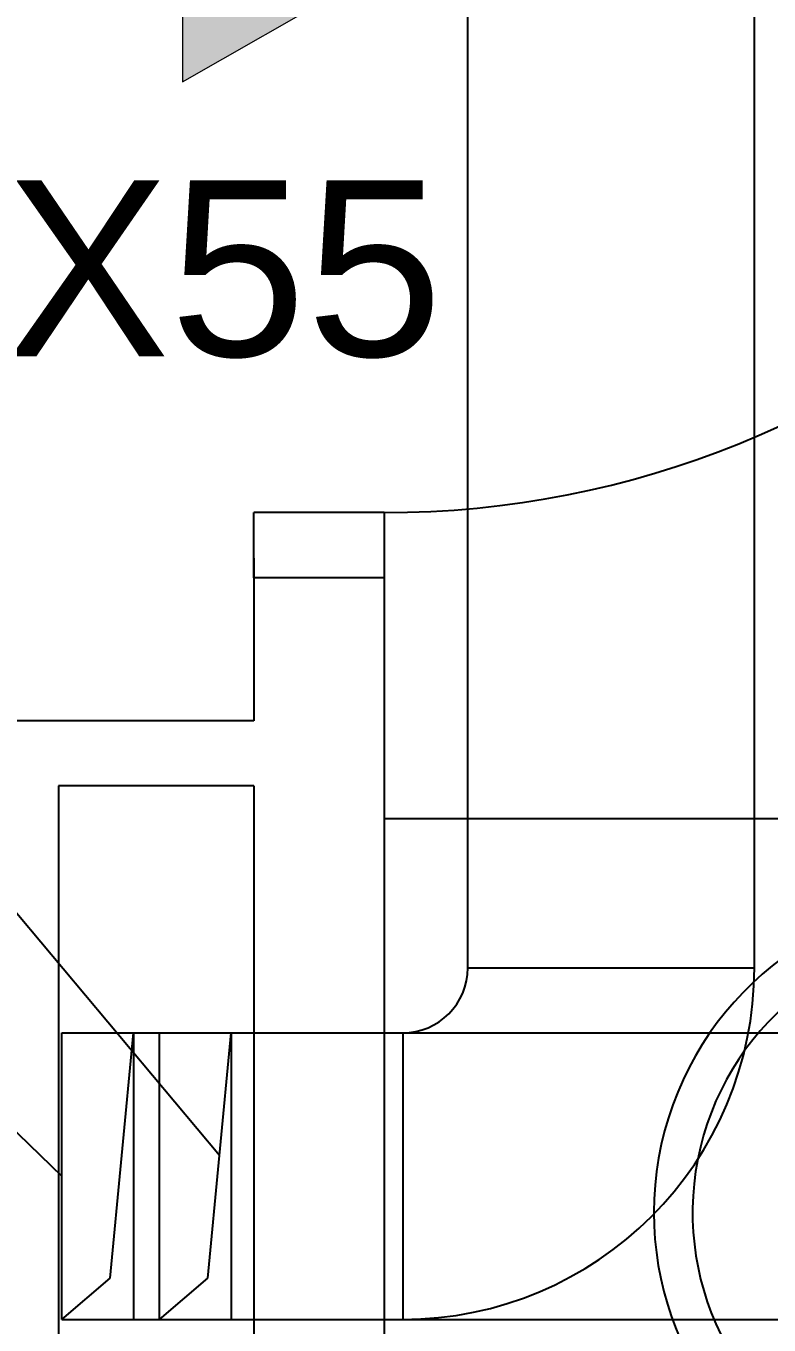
# Model space of a CAD drawing. Header units: millimetres. Extents: x 441156 to 441876, y 4514765 to 4515211.
# Drawn here: x 441347.632 to 441348.203, y 4515147.399 to 4515148.396 of the extents above; entities that cross this region are included whole.
import ezdxf

# ---------------------------------------------------------------- set-up
doc = ezdxf.new("R2010")
doc.units = ezdxf.units.MM
for name, color, linetype in [('01_mono PRIMERA', 2, 'Continuous'), ('01_textos', 7, 'Continuous'), ('Instalaciones_ventilación_texto', 7, 'Continuous')]:
    doc.layers.add(name, color=color, linetype=linetype)
doc.layers.add('Instalaciones_ventilación_extracción', color=86, linetype='Continuous', lineweight=25)
doc.styles.add('NIEVES2', font='sanss___.ttf')

# ---------------------------------------------------------------- blocks, each defined once
blk = doc.blocks.new('A$C065C7C63')
at = {"layer": '01_mono PRIMERA', "color": 254}
for p, q in [((15.33222, 8.43989, 0), (15.33222, 8.48989, 0)), ((15.43222, 8.48989, 0), (15.33222, 8.48989, 0)), ((15.43222, 8.48989, 0), (15.43222, 8.43989, 0)), ((15.33222, 8.45489, 0), (15.33222, 8.33, 0)), ((15.43222, 8.45489, 0), (15.43222, 7.705, 0)), ((15.43222, 8.43989, 0), (15.33222, 8.43989, 0)), ((15.33222, 8.33, 0), (15.13222, 8.33, 0)), ((15.33222, 8.28, 0), (15.18222, 8.28, 0)), ((15.18222, 8.28, 0), (15.18222, 7.705, 0)), ((15.33222, 8.28, 0), (15.33222, 7.705, 0)), ((15.43222, 8.255, 0), (16.33222, 8.255, 0))]:
    blk.add_line(p, q, dxfattribs=at)
for centre, radius, start, end in [((15.43222, 9.21489, 0), 0.725, 270, 356.72417), ((15.88222, 7.9525, 0), 0.243, 294.87491, 245.12509), ((15.88222, 7.9525, 0), 0.2133, 291.94361, 247.93438)]:
    blk.add_arc(centre, radius, start, end, dxfattribs=at)

msp = doc.modelspace()

# ---------------------------------------------------------------- hatches: boundary and pattern name
at = {"layer": 'Instalaciones_ventilación_texto', "lineweight": 0}
msp.add_hatch(color=10, dxfattribs=at).paths.add_polyline_path([(441347.43464455, 4515148.40740063), (441347.75276357, 4515148.40733731), (441347.75275286, 4515148.35352019), (441347.87834043, 4515148.42525136), (441347.75278142, 4515148.49703252), (441347.75277071, 4515148.4432154), (441347.43465169, 4515148.44327871)])

# ---------------------------------------------------------------- linework, layer by layer
at = {"layer": '01_textos'}
for p, q in [((441347.78104535, 4515147.52921443, -0.00000053), (441347.10698761, 4515148.33315683, -0.00000053)), ((441347.12965259, 4515148.02704009, -0.00000053), (441347.66002632, 4515147.51333549, -0.00000053))]:
    msp.add_line(p, q, dxfattribs=at)
at = {"layer": 'Instalaciones_ventilación_extracción'}
for p, q in [((441347.97164703, 4515147.6733355, -0.00000053), (441347.97164703, 4515148.46836692, -0.00000053)), ((441348.19164703, 4515147.6733355, -0.00000053), (441348.19164703, 4515148.46836692, -0.00000053)), ((441347.97164703, 4515147.6733355, -0.00000053), (441348.19164703, 4515147.6733355, -0.00000053)), ((441347.66002632, 4515147.40333549, -0.00000053), (441347.66002632, 4515147.62333549, -0.00000053)), ((441347.66002632, 4515147.62333549, -0.00000053), (441347.71502632, 4515147.62333549, -0.00000053)), ((441347.66002632, 4515147.62333549, -0.00000053), (441348.47539262, 4515147.62333549, -0.00000053)), ((441347.69700568, 4515147.43509337, -0.00000053), (441347.71502632, 4515147.62333549, -0.00000053)), ((441347.71502632, 4515147.62333549, -0.00000053), (441347.71502632, 4515147.40333549, -0.00000053)), ((441347.71502632, 4515147.62333549, -0.00000053), (441347.92164703, 4515147.62333549, -0.00000053)), ((441347.71502632, 4515147.62333549, -0.00000053), (441347.92164703, 4515147.62333549, -0.00000053)), ((441347.73505567, 4515147.40333549, -0.00000053), (441347.73505567, 4515147.62333549, -0.00000053)), ((441347.77203503, 4515147.43509337, -0.00000053), (441347.79005567, 4515147.62333549, -0.00000053)), ((441347.79005567, 4515147.62333549, -0.00000053), (441347.79005567, 4515147.40333549, -0.00000053)), ((441347.92164703, 4515147.62333549, -0.00000053), (441347.92164703, 4515147.40333549, -0.00000053)), ((441347.92164703, 4515147.62333549, -0.00000053), (441347.92164703, 4515147.40333549, -0.00000053)), ((441347.66002632, 4515147.40333549, -0.00000053), (441347.69700568, 4515147.43509337, -0.00000053)), ((441347.73505567, 4515147.40333549, -0.00000053), (441347.77203503, 4515147.43509337, -0.00000053)), ((441347.66002632, 4515147.40333549, -0.00000053), (441348.47539262, 4515147.40333549, -0.00000053)), ((441347.73505567, 4515147.40333549, -0.00000053), (441347.79005567, 4515147.40333549, -0.00000053)), ((441347.79005567, 4515147.40333549, -0.00000053), (441347.92164703, 4515147.40333549, -0.00000053)), ((441347.79005567, 4515147.40333549, -0.00000053), (441347.92164703, 4515147.40333549, -0.00000053))]:
    msp.add_line(p, q, dxfattribs=at)
for radius in [0.27, 0.05]:
    msp.add_arc((441347.92164703, 4515147.6733355, -0.00000053), radius, 270, 0, dxfattribs=at)
at = {"layer": 'Instalaciones_ventilación_texto', "color": 10, "lineweight": 0}
msp.add_lwpolyline([(441347.43464455, 4515148.40740063), (441347.75276357, 4515148.40733731), (441347.75275286, 4515148.35352019), (441347.87834043, 4515148.42525136), (441347.75278142, 4515148.49703252), (441347.75277071, 4515148.4432154), (441347.43465169, 4515148.44327871)], close=True, dxfattribs=at)

# ---------------------------------------------------------------- block references
at = {"layer": '01_mono PRIMERA'}
msp.add_blockref('A$C065C7C63', (441332.47527523, 4515139.53285721), dxfattribs=at)

# ---------------------------------------------------------------- texts
at = {"layer": '01_textos', "style": 'NIEVES2'}
msp.add_text('220X55', height=0.135, rotation=359.99999992, dxfattribs=at).set_placement((441347.30230468, 4515148.14276331))

doc.saveas('drawing.dxf')
